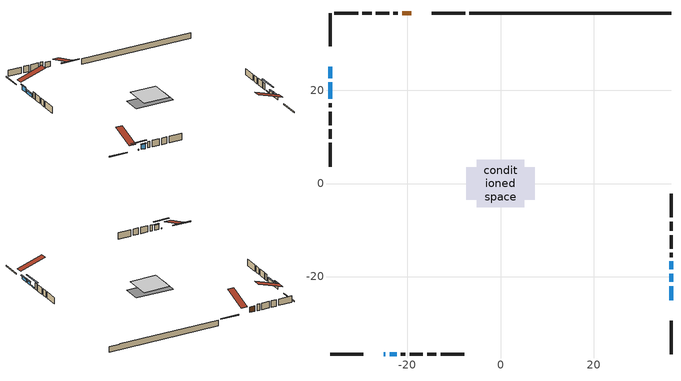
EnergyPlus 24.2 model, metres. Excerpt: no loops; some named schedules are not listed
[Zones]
conditioned space
 floor adiabatic (AdiabaticFloorConstruction): -5.07,-5.07 -5.07,5.07 5.07,5.07 5.07,-5.07 z0.76
 floor foundation (Slab1 construction): -7.33,-3.5 -7.33,3.5 7.33,3.5 7.33,-3.5 z-1.41
 wall outside (RimJoist1 construction): -7.61,36.66 -14.76,36.66 / -36.66,-36.66 -29.51,-36.66 / -36.66,36.66 -36.66,29.51 / 36.66,-36.66 36.66,-29.51 z0.76:1.06
 wall outside (AdiabaticWallConstruction 1): -19.16,36.66 -21.18,36.66 z0.76:2.79
 wall outside (AdiabaticWallConstruction): 36.66,-25.12 36.66,-22.07 / 36.66,-21.14 36.66,-19.37 z0.76:1.98; -25.12,-36.66 -24.77,-36.66 / 36.66,-18.44 36.66,-16.74 z0.76:1.06; -36.66,25.12 -36.66,22.68 / -23.85,-36.66 -22.32,-36.66 z0.76:2.64; -36.66,21.75 -36.66,18.19 z0.76:2
 wall outside (Wall1 construction): -22.11,36.66 -23.01,36.66 / -21.4,-36.66 -20.49,-36.66 / -36.66,17.27 -36.66,16.37 / 36.66,-15.81 36.66,-14.91 z0.76:3.2
 wall outside (Wall2 construction): -23.94,36.66 -26.8,36.66 / -19.57,-36.66 -16.7,-36.66 / -36.66,15.44 -36.66,12.57 / 36.66,-13.98 36.66,-11.12 z0.76:3.2
 wall outside (Wall3 construction): -27.73,36.66 -29.7,36.66 / -15.77,-36.66 -13.8,-36.66 / -36.66,11.64 -36.66,9.68 / 36.66,-10.19 36.66,-8.22 z0.76:3.2
 wall outside (Wall4 construction): -30.63,36.66 -35.73,36.66 / -12.88,-36.66 -7.77,-36.66 / -36.66,8.75 -36.66,3.64 / 36.66,-7.29 36.66,-2.19 z0.76:3.2
 wall foundation (FoundationWall1 construction): -6.68,36.66,-1.41 -6.68,36.66,0.76 32.33,36.66,0.76 32.33,36.66,0.62 36.66,36.66,0.62 36.66,36.66,-1.41
 window (WindowConstruction): 36.66,-25.12 36.66,-22.07 z0.76:1.98
 window (WindowConstruction 6): -25.12,-36.66 -24.78,-36.66 z0.76:1.06
 window (WindowConstruction 1): 36.66,-21.14 36.66,-19.37 z0.76:1.98
 window (WindowConstruction 2): -36.66,25.12 -36.66,22.68 z0.76:2.64
 window (WindowConstruction 3): -36.66,21.75 -36.66,18.2 z0.76:2
 window (WindowConstruction 4): -23.85,-36.66 -22.32,-36.66 z0.76:2.64
 window (WindowConstruction 5): 36.66,-18.44 36.66,-16.74 z0.76:1.06
 door (Door): -19.16,36.66 -21.18,36.66 z0.76:2.79
 ceiling adiabatic (AdiabaticFloorConstruction): 5.07,-5.07 5.07,5.07 -5.07,5.07 -5.07,-5.07 z0.76
 roof outside (Roof1 construction): -18.23,36.66,3.2 -18.23,27.04,6.4 -15.69,27.04,6.4 -15.69,36.66,3.2; -26.05,-36.66,3.2 -26.05,-27.04,6.4 -28.58,-27.04,6.4 -28.58,-36.66,3.2; -36.66,26.05,3.2 -27.04,26.05,6.4 -27.04,28.58,6.4 -36.66,28.58,3.2; 36.66,-26.05,3.2 27.04,-26.05,6.4 27.04,-28.58,6.4 36.66,-28.58,3.2
shading: 36.66,-21.87 36.66,-25.32 37.07,-25.32 37.07,-21.87 z2.18; -21.84,-36.66 -28.06,-36.66 -28.06,-37.07 -21.84,-37.07 z4; 36.66,-19.16 36.66,-21.34 37.07,-21.34 37.07,-19.16 z2.18; -36.66,22.48 -36.66,25.32 -37.07,25.32 -37.07,22.48 z2.84; -36.66,17.99 -36.66,21.95 -37.07,21.95 -37.07,17.99 z2.2; -22.12,-36.66 -24.05,-36.66 -24.05,-37.07 -22.12,-37.07 z2.84; 36.66,-13.8 36.66,-21.38 37.07,-21.38 37.07,-13.8 z4
[Building]
Building 1: Terrain=Suburbs
[Site:Location]
Quebec Intl AP_QC: Latitude {deg}=46.8; Longitude {deg}=-71.38; Time Zone {hr}=-5; Elevation {m}=74; Keep Site Location Information=Yes
[Site:GroundTemperature:Shallow]
0.0108218, -2.24938, -2.43038, -1.3578, 2.94801, 7.23376, 10.9493, 13.303, 13.5029, 11.5886, 7.96783, 3.81355
[Site:WaterMainsTemperature]
Calculation Method=Schedule; Temperature Schedule=mains temperature schedule
[Material] Roughness=Rough; Thermal Absorptance=0.9
Name | Thickness {m} | Conductivity {W/m-K} | Density {kg/m3} | Specific Heat {J/kg-K} | Solar Absorptance | Visible Absorptance
asphalt or fiberglass shingles | 0.00635 | 0.162714 | 1121.4 | 1465.45 | 0.4 | 0.4
concrete 4.0 in. | 0.1016 | 1.803125 | 2242.8 | 837.4 | 0.7 | 0.7
concrete 8.0 in. | 0.2032 | 1.803125 | 2242.8 | 837.4 | 0.7 | 0.7
door material | 0.04445 | 0.188738 | 512.64 | 1214.23 | 0.7 | 0.7
exterior vertical ins | 0.0277816 | 0.029427 | 32.04 | 1214.23 | 0.7 | 0.7
floor covering | 0.0127 | 0.0433444 | 54.468 | 1339.84 | 0.6 | 0.6
floor rigid ins; wall rigid ins | 0.512978 | 0.029427 | 32.04 | 1214.23 | 0.7 | 0.7
floor stud and cavity | 0.1397 | 1.75129 | 37.0049 | 1207.88 | 0.7 | 0.7
furniture material conditioned space 1 | 0.1524 | 0.115458 | 640.8 | 1214.23 | 0.6 | 0.6
gypsum board | 0.0127 | 0.160291 | 801 | 837.4 | 0.6 | 0.6
gypsum board 1 | 0.0127 | 0.160291 | 801 | 837.4 | 0.7 | 0.7
osb sheathing 0.5 in. | 0.0127 | 0.115458 | 512.64 | 1214.23 | 0.7 | 0.7
osb sheathing 0.75 in. | 0.01905 | 0.115458 | 512.64 | 1214.23 | 0.7 | 0.7
osb sheathing 2.0 in. | 0.0508 | 0.115458 | 512.64 | 1214.23 | 0.7 | 0.7
rim joist stud and cavity | 0.0508 | 0.028213 | 125.044 | 1163.47 | 0.6 | 0.6
roof rigid ins | 0.051816 | 0.029427 | 32.04 | 1214.23 | 0.7 | 0.7
roof stud and cavity | 0.2032 | 2.41506 | 78.34581 | 1123.46 | 0.7 | 0.7
wall stud and cavity | 0.1397 | 0.105224 | 139.0536 | 1170.24 | 0.7 | 0.7
wall stud and cavity 1 | 0.1397 | 0.0870893 | 139.0536 | 1170.24 | 0.7 | 0.7
wall stud and cavity 2 | 0.1397 | 0.0962846 | 139.0536 | 1170.24 | 0.7 | 0.7
wall stud and cavity 3 | 0.1397 | 0.0830768 | 139.0536 | 1170.24 | 0.7 | 0.7
wall stud and cavity 4 | 0.0889 | 0.380278 | 52.3479 | 1209.89 | 0.7 | 0.7
wall stud and cavity 5 | 0.0889 | 0.391764 | 83.0341 | 1211.67 | 0.7 | 0.7
wood siding | 0.0254 | 0.102417 | 544.68 | 1172.36 | 0.4 | 0.4
wood siding 1; wood siding 2; wood siding 3 | 0.0254 | 0.102417 | 544.68 | 1172.36 | 0.7 | 0.7
[WindowMaterial:SimpleGlazingSystem]
Name | U-Factor {W/m2-K} | Solar Heat Gain Coefficient
WindowMaterial | 3.30232 | 0.66
WindowMaterial 1 | 3.298918 | 0.68
WindowMaterial 2 | 3.29438 | 0.71
WindowMaterial 3 | 3.29721 | 0.69
WindowMaterial 4 | 3.26144 | 0.43
[Construction]
AdiabaticFloorConstruction: floor stud and cavity, floor rigid ins, osb sheathing 0.75 in., floor covering
AdiabaticWallConstruction: wood siding 2, wall rigid ins, wall stud and cavity 4, gypsum board
AdiabaticWallConstruction 1: wood siding 3, wall rigid ins, wall stud and cavity 4, gypsum board
Door: door material
FoundationWall1 construction: concrete 8.0 in., gypsum board 1
furniture construction conditioned space 1: furniture material conditioned space 1
PartitionWallConstruction: gypsum board, wall stud and cavity 5, gypsum board
RimJoist1 construction: wood siding 1, osb sheathing 2.0 in., rim joist stud and cavity
Roof1 construction: asphalt or fiberglass shingles, roof rigid ins, osb sheathing 0.75 in., roof stud and cavity, gypsum board
Slab1 construction: concrete 4.0 in.
Wall1 construction: wood siding, osb sheathing 0.5 in., wall stud and cavity, gypsum board
Wall2 construction: wood siding, osb sheathing 0.5 in., wall stud and cavity 1, gypsum board
Wall3 construction: wood siding, osb sheathing 0.5 in., wall stud and cavity 2, gypsum board
Wall4 construction: wood siding, osb sheathing 0.5 in., wall stud and cavity 3, gypsum board
WindowConstruction: WindowMaterial
WindowConstruction 1; WindowConstruction 3: WindowMaterial 1
WindowConstruction 2: WindowMaterial 2
WindowConstruction 4: WindowMaterial 3
WindowConstruction 5; WindowConstruction 6: WindowMaterial 4
[Zone]
conditioned space: Multiplier=1; Volume {m3}=645.8; Part of Total Floor Area=Yes
[Space]
conditioned space 1: Zone=conditioned space; Volume {m3}=645.8
[SurfaceProperty:ExposedFoundationPerimeter]
Slab1: Exposed Perimeter Calculation Method=TotalExposedPerimeter; Total Exposed Perimeter {m}=43.344
[InternalMass] Zone or ZoneList=conditioned space; Space or SpaceList=conditioned space 1
Name | Construction | Surface Area {m2}
furniture mass conditioned space 1 | furniture construction conditioned space 1 | 82.24
partition wall mass | PartitionWallConstruction | 205.6
[Lights]
interior lighting: Zone or ZoneList or Space or SpaceList=conditioned space 1; Schedule=interior lighting schedule; Design Level Calculation Method=LightingLevel; Lighting Level {W}=343.2; Return Air Fraction=0; Fraction Radiant=0.6; Fraction Visible=0.2; Fraction Replaceable=1
[People]
occupants: Zone or ZoneList or Space or SpaceList=conditioned space 1; Number of People Schedule=occupants schedule; Number of People Calculation Method=People; Number of People=3; Fraction Radiant=0.314171; Sensible Heat Fraction=0.56303; Activity Level Schedule=occupants activity schedule; Carbon Dioxide Generation Rate {m3/s-W}=0; Enable ASHRAE 55 Comfort Warnings=No; Mean Radiant Temperature Calculation Type=EnclosureAveraged
[ElectricEquipment] Zone or ZoneList or Space or SpaceList=conditioned space 1; Design Level Calculation Method=EquipmentLevel
Name | Schedule | Design Level {W} | Fraction Latent | Fraction Radiant | Fraction Lost
clothes dryer | clothes dryer schedule | 140.772 | 0.015 | 0.081 | 0.85
clothes washer | clothes washer schedule | 32.1985 | 0.03 | 0.162 | 0.7
cooking range | cooking range schedule | 215.147 | 0.08 | 0.432 | 0.2
dishwasher | dishwasher schedule | 66.8632 | 0.3 | 0.18 | 0.4
fridge | fridge schedule | 72.9452 | 0 | 0.6 | 0
mech vent bath fan 0 | mech vent bath fan 0 schedule | 50.2 | 0 | 0 | 1
mech vent house fan | mech vent house fan schedule | 0 | 0 | 0 | 1
mech vent house fan cfis | mech vent house fan cfis schedule | 0 | 0 | 0 | 0
mech vent range fan 0 | mech vent range fan 0 schedule | 57 | 0 | 0 | 1
misc plug loads | misc plug loads schedule | 494.7 | 0.045 | 0.513 | 0.1
whole house fan | Always On Discrete | 0 | 0 | 0 | 1
[OtherEquipment] Zone or ZoneList or Space or SpaceList=conditioned space 1; Design Level Calculation Method=EquipmentLevel
Name | Fuel Type | Schedule | Design Level {W} | Fraction Latent | Fraction Radiant | Fraction Lost
clothes dryer 1 | Electricity | clothes dryer schedule | 0 | 0.015 | 0.081 | 0.85
cooking range 1 | Electricity | cooking range schedule | 0 | 0.08 | 0.432 | 0.2
general water use latent | None | general water use schedule | 62.594 | 1 | 0 | 0
general water use sensible | None | general water use schedule | -61.6891 | 0 | 0.6 | 0
mech vent house fan latent load | None | Always On Discrete | 0 | 1 | 0 | 0
mech vent house fan sensible load | None | Always On Discrete | 0 | 0 | 0 | 0
water heater energy adjustment1 | Electricity | Always On Discrete | 0.01 | 0 | 0 | 1
[ZoneInfiltration:DesignFlowRate] Zone or ZoneList or Space or SpaceList=conditioned space 1; Schedule=Always On Discrete; Design Flow Rate Calculation Method=Flow/Zone; Design Flow Rate {m3/s}=0
infil flow; natural vent flow; whole house fan flow
[Foundation:Kiva]
Foundation Kiva 1: Initial Indoor Air Temperature {C}=18; Wall Height Above Grade {m}=0.759988; Wall Depth Below Slab {m}=0.2032; Custom Block Material Name 1=exterior vertical ins; Custom Block Depth 1 {m}=2.16999; Custom Block X Position 1 {m}=0.2159; Custom Block Z Position 1 {m}=0
[Foundation:Kiva:Settings]
Soil Conductivity {W/m-K}=0.849921; Soil Density {kg/m3}=1842.3; Soil Specific Heat {J/kg-K}=418.7; Ground Solar Absorptivity=0.9; Ground Thermal Absorptivity=0.9; Ground Surface Roughness {m}=0.03; Far-Field Width {m}=40; Deep-Ground Boundary Condition=ZeroFlux; Deep-Ground Depth {m}=40; Minimum Cell Dimension {m}=0.2; Maximum Cell Growth Coefficient=3; Simulation Timestep=Timestep
[Exterior:Lights]
exterior lighting: Schedule=exterior lighting schedule; Design Level {W}=75.6
[Schedule:Day:Interval]
interior lighting schedule day: No, 01:00, 0.108182, 04:00, 0.0901515, 05:00, 0.0991667, 06:00, 0.162273, 07:00, 0.270455, 08:00, 0.342576, 10:00, 0.369621, 11:00, 0.351591, 12:00, 0.333561, 13:00, 0.324545, 14:00, 0.31553, 15:00, 0.333561, 16:00, 0.369621, 17:00, 0.450758, 18:00, 0.585985, 19:00, 0.775303, 20:00, 0.955606, 21:00, 0.991667, 22:00, 0.712197, 23:00, 0.360606, 24:00, 0.162273
interior lighting schedule day 1: No, 01:00, 0.100909, 04:00, 0.0840909, 05:00, 0.0925, 06:00, 0.151364, 07:00, 0.252273, 08:00, 0.319545, 10:00, 0.344773, 11:00, 0.327955, 12:00, 0.311136, 13:00, 0.302727, 14:00, 0.294318, 15:00, 0.311136, 16:00, 0.344773, 17:00, 0.420455, 18:00, 0.546591, 19:00, 0.723182, 20:00, 0.891364, 21:00, 0.925, 22:00, 0.664318, 23:00, 0.336364, 24:00, 0.151364
interior lighting schedule default day: No, 24:00, 0
[Schedule:Week:Daily]
interior lighting schedule Week Rule - Jan1-Jan27: interior lighting schedule day, interior lighting schedule day, interior lighting schedule day, interior lighting schedule day, interior lighting schedule day, interior lighting schedule day, interior lighting schedule day, interior lighting schedule default day, interior lighting schedule default day, interior lighting schedule default day, interior lighting schedule default day, interior lighting schedule default day
interior lighting schedule Week Rule - Jan28-Feb3: interior lighting schedule day, interior lighting schedule day, interior lighting schedule day, interior lighting schedule day, interior lighting schedule day 1, interior lighting schedule day 1, interior lighting schedule day 1, interior lighting schedule default day, interior lighting schedule default day, interior lighting schedule default day, interior lighting schedule default day, interior lighting schedule default day
interior lighting schedule Week Rule - Feb4-Feb24: interior lighting schedule day 1, interior lighting schedule day 1, interior lighting schedule day 1, interior lighting schedule day 1, interior lighting schedule day 1, interior lighting schedule day 1, interior lighting schedule day 1, interior lighting schedule default day, interior lighting schedule default day, interior lighting schedule default day, interior lighting schedule default day, interior lighting schedule default day
interior lighting schedule Week Rule - Feb25-Mar3: interior lighting schedule day 1, interior lighting schedule day 1, interior lighting schedule day 1, interior lighting schedule day 1, interior lighting schedule day 2, interior lighting schedule day 2, interior lighting schedule day 2, interior lighting schedule default day, interior lighting schedule default day, interior lighting schedule default day, interior lighting schedule default day, interior lighting schedule default day
interior lighting schedule Week Rule - Mar4-Mar31: interior lighting schedule day 2, interior lighting schedule day 2, interior lighting schedule day 2, interior lighting schedule day 2, interior lighting schedule day 2, interior lighting schedule day 2, interior lighting schedule day 2, interior lighting schedule default day, interior lighting schedule default day, interior lighting schedule default day, interior lighting schedule default day, interior lighting schedule default day
interior lighting schedule Week Rule - Apr1-Apr28: interior lighting schedule day 3, interior lighting schedule day 3, interior lighting schedule day 3, interior lighting schedule day 3, interior lighting schedule day 3, interior lighting schedule day 3, interior lighting schedule day 3, interior lighting schedule default day, interior lighting schedule default day, interior lighting schedule default day, interior lighting schedule default day, interior lighting schedule default day
interior lighting schedule Week Rule - Apr29-May5: interior lighting schedule day 3, interior lighting schedule day 3, interior lighting schedule day 4, interior lighting schedule day 4, interior lighting schedule day 4, interior lighting schedule day 4, interior lighting schedule day 4, interior lighting schedule default day, interior lighting schedule default day, interior lighting schedule default day, interior lighting schedule default day, interior lighting schedule default day
interior lighting schedule Week Rule - May6-May26: interior lighting schedule day 4, interior lighting schedule day 4, interior lighting schedule day 4, interior lighting schedule day 4, interior lighting schedule day 4, interior lighting schedule day 4, interior lighting schedule day 4, interior lighting schedule default day, interior lighting schedule default day, interior lighting schedule default day, interior lighting schedule default day, interior lighting schedule default day
interior lighting schedule Week Rule - May27-Jun2: interior lighting schedule day 4, interior lighting schedule day 4, interior lighting schedule day 4, interior lighting schedule day 4, interior lighting schedule day 4, interior lighting schedule day 5, interior lighting schedule day 5, interior lighting schedule default day, interior lighting schedule default day, interior lighting schedule default day, interior lighting schedule default day, interior lighting schedule default day
interior lighting schedule Week Rule - Jun3-Jun30: interior lighting schedule day 5, interior lighting schedule day 5, interior lighting schedule day 5, interior lighting schedule day 5, interior lighting schedule day 5, interior lighting schedule day 5, interior lighting schedule day 5, interior lighting schedule default day, interior lighting schedule default day, interior lighting schedule default day, interior lighting schedule default day, interior lighting schedule default day
interior lighting schedule Week Rule - Jul1-Jul28: interior lighting schedule day 6, interior lighting schedule day 6, interior lighting schedule day 6, interior lighting schedule day 6, interior lighting schedule day 6, interior lighting schedule day 6, interior lighting schedule day 6, interior lighting schedule default day, interior lighting schedule default day, interior lighting schedule default day, interior lighting schedule default day, interior lighting schedule default day
interior lighting schedule Week Rule - Jul29-Aug4: interior lighting schedule day 6, interior lighting schedule day 6, interior lighting schedule day 6, interior lighting schedule day 7, interior lighting schedule day 7, interior lighting schedule day 7, interior lighting schedule day 7, interior lighting schedule default day, interior lighting schedule default day, interior lighting schedule default day, interior lighting schedule default day, interior lighting schedule default day
interior lighting schedule Week Rule - Aug5-Aug25: interior lighting schedule day 7, interior lighting schedule day 7, interior lighting schedule day 7, interior lighting schedule day 7, interior lighting schedule day 7, interior lighting schedule day 7, interior lighting schedule day 7, interior lighting schedule default day, interior lighting schedule default day, interior lighting schedule default day, interior lighting schedule default day, interior lighting schedule default day
interior lighting schedule Week Rule - Aug26-Sep1: interior lighting schedule day 7, interior lighting schedule day 7, interior lighting schedule day 7, interior lighting schedule day 7, interior lighting schedule day 7, interior lighting schedule day 7, interior lighting schedule day 8, interior lighting schedule default day, interior lighting schedule default day, interior lighting schedule default day, interior lighting schedule default day, interior lighting schedule default day
interior lighting schedule Week Rule - Sep2-Sep29: interior lighting schedule day 8, interior lighting schedule day 8, interior lighting schedule day 8, interior lighting schedule day 8, interior lighting schedule day 8, interior lighting schedule day 8, interior lighting schedule day 8, interior lighting schedule default day, interior lighting schedule default day, interior lighting schedule default day, interior lighting schedule default day, interior lighting schedule default day
interior lighting schedule Week Rule - Sep30-Oct6: interior lighting schedule day 8, interior lighting schedule day 9, interior lighting schedule day 9, interior lighting schedule day 9, interior lighting schedule day 9, interior lighting schedule day 9, interior lighting schedule day 9, interior lighting schedule default day, interior lighting schedule default day, interior lighting schedule default day, interior lighting schedule default day, interior lighting schedule default day
interior lighting schedule Week Rule - Oct7-Oct27: interior lighting schedule day 9, interior lighting schedule day 9, interior lighting schedule day 9, interior lighting schedule day 9, interior lighting schedule day 9, interior lighting schedule day 9, interior lighting schedule day 9, interior lighting schedule default day, interior lighting schedule default day, interior lighting schedule default day, interior lighting schedule default day, interior lighting schedule default day
interior lighting schedule Week Rule - Oct28-Nov3: interior lighting schedule day 9, interior lighting schedule day 9, interior lighting schedule day 9, interior lighting schedule day 9, interior lighting schedule day 10, interior lighting schedule day 10, interior lighting schedule day 10, interior lighting schedule default day, interior lighting schedule default day, interior lighting schedule default day, interior lighting schedule default day, interior lighting schedule default day
interior lighting schedule Week Rule - Nov4-Nov24: interior lighting schedule day 10, interior lighting schedule day 10, interior lighting schedule day 10, interior lighting schedule day 10, interior lighting schedule day 10, interior lighting schedule day 10, interior lighting schedule day 10, interior lighting schedule default day, interior lighting schedule default day, interior lighting schedule default day, interior lighting schedule default day, interior lighting schedule default day
interior lighting schedule Week Rule - Nov25-Dec1: interior lighting schedule day 10, interior lighting schedule day 10, interior lighting schedule day 10, interior lighting schedule day 10, interior lighting schedule day 10, interior lighting schedule day 10, interior lighting schedule day 11, interior lighting schedule default day, interior lighting schedule default day, interior lighting schedule default day, interior lighting schedule default day, interior lighting schedule default day
interior lighting schedule Week Rule - Dec2-Dec31: interior lighting schedule day 11, interior lighting schedule day 11, interior lighting schedule day 11, interior lighting schedule day 11, interior lighting schedule day 11, interior lighting schedule day 11, interior lighting schedule day 11, interior lighting schedule default day, interior lighting schedule default day, interior lighting schedule default day, interior lighting schedule default day, interior lighting schedule default day
occupants schedule Week Rule - Jan1-Dec31: occupants schedule day, occupants schedule day, occupants schedule day, occupants schedule day, occupants schedule day, occupants schedule day, occupants schedule day, occupants schedule default day, occupants schedule default day, occupants schedule default day, occupants schedule default day, occupants schedule default day
clothes dryer schedule Week Rule - Jan1-Dec31: clothes dryer schedule day, clothes dryer schedule day, clothes dryer schedule day, clothes dryer schedule day, clothes dryer schedule day, clothes dryer schedule day, clothes dryer schedule day, clothes dryer schedule default day, clothes dryer schedule default day, clothes dryer schedule default day, clothes dryer schedule default day, clothes dryer schedule default day
clothes washer schedule Week Rule - Jan1-Dec31: clothes washer schedule day, clothes washer schedule day, clothes washer schedule day, clothes washer schedule day, clothes washer schedule day, clothes washer schedule day, clothes washer schedule day, clothes washer schedule default day, clothes washer schedule default day, clothes washer schedule default day, clothes washer schedule default day, clothes washer schedule default day
cooking range schedule Week Rule - Jan1-Dec31: cooking range schedule day, cooking range schedule day, cooking range schedule day, cooking range schedule day, cooking range schedule day, cooking range schedule day, cooking range schedule day, cooking range schedule default day, cooking range schedule default day, cooking range schedule default day, cooking range schedule default day, cooking range schedule default day
dishwasher schedule Week Rule - Jan1-Dec31: dishwasher schedule day, dishwasher schedule day, dishwasher schedule day, dishwasher schedule day, dishwasher schedule day, dishwasher schedule day, dishwasher schedule day, dishwasher schedule default day, dishwasher schedule default day, dishwasher schedule default day, dishwasher schedule default day, dishwasher schedule default day
mech vent bath fan 0 schedule Week Rule - Jan1-Dec31: mech vent bath fan 0 schedule day, mech vent bath fan 0 schedule day, mech vent bath fan 0 schedule day, mech vent bath fan 0 schedule day, mech vent bath fan 0 schedule day, mech vent bath fan 0 schedule day, mech vent bath fan 0 schedule day, mech vent bath fan 0 schedule default day, mech vent bath fan 0 schedule default day, mech vent bath fan 0 schedule default day, mech vent bath fan 0 schedule default day, mech vent bath fan 0 schedule default day
mech vent range fan 0 schedule Week Rule - Jan1-Dec31: mech vent range fan 0 schedule day, mech vent range fan 0 schedule day, mech vent range fan 0 schedule day, mech vent range fan 0 schedule day, mech vent range fan 0 schedule day, mech vent range fan 0 schedule day, mech vent range fan 0 schedule day, mech vent range fan 0 schedule default day, mech vent range fan 0 schedule default day, mech vent range fan 0 schedule default day, mech vent range fan 0 schedule default day, mech vent range fan 0 schedule default day
misc plug loads schedule Week Rule - Jan1-Dec31: misc plug loads schedule day, misc plug loads schedule day, misc plug loads schedule day, misc plug loads schedule day, misc plug loads schedule day, misc plug loads schedule day, misc plug loads schedule day, misc plug loads schedule default day, misc plug loads schedule default day, misc plug loads schedule default day, misc plug loads schedule default day, misc plug loads schedule default day
general water use schedule Week Rule - Jan1-Dec31: general water use schedule day, general water use schedule day, general water use schedule day, general water use schedule day, general water use schedule day, general water use schedule day, general water use schedule day, general water use schedule default day, general water use schedule default day, general water use schedule default day, general water use schedule default day, general water use schedule default day
exterior lighting schedule Week Rule - Jan1-Jan27: exterior lighting schedule day, exterior lighting schedule day, exterior lighting schedule day, exterior lighting schedule day, exterior lighting schedule day, exterior lighting schedule day, exterior lighting schedule day, exterior lighting schedule default day, exterior lighting schedule default day, exterior lighting schedule default day, exterior lighting schedule default day, exterior lighting schedule default day
exterior lighting schedule Week Rule - Jan28-Feb3: exterior lighting schedule day, exterior lighting schedule day, exterior lighting schedule day, exterior lighting schedule day, exterior lighting schedule day 1, exterior lighting schedule day 1, exterior lighting schedule day 1, exterior lighting schedule default day, exterior lighting schedule default day, exterior lighting schedule default day, exterior lighting schedule default day, exterior lighting schedule default day
exterior lighting schedule Week Rule - Feb4-Feb24: exterior lighting schedule day 1, exterior lighting schedule day 1, exterior lighting schedule day 1, exterior lighting schedule day 1, exterior lighting schedule day 1, exterior lighting schedule day 1, exterior lighting schedule day 1, exterior lighting schedule default day, exterior lighting schedule default day, exterior lighting schedule default day, exterior lighting schedule default day, exterior lighting schedule default day
exterior lighting schedule Week Rule - Feb25-Mar3: exterior lighting schedule day 1, exterior lighting schedule day 1, exterior lighting schedule day 1, exterior lighting schedule day 1, exterior lighting schedule day 2, exterior lighting schedule day 2, exterior lighting schedule day 2, exterior lighting schedule default day, exterior lighting schedule default day, exterior lighting schedule default day, exterior lighting schedule default day, exterior lighting schedule default day
exterior lighting schedule Week Rule - Mar4-Mar31: exterior lighting schedule day 2, exterior lighting schedule day 2, exterior lighting schedule day 2, exterior lighting schedule day 2, exterior lighting schedule day 2, exterior lighting schedule day 2, exterior lighting schedule day 2, exterior lighting schedule default day, exterior lighting schedule default day, exterior lighting schedule default day, exterior lighting schedule default day, exterior lighting schedule default day
exterior lighting schedule Week Rule - Apr1-Apr28: exterior lighting schedule day 3, exterior lighting schedule day 3, exterior lighting schedule day 3, exterior lighting schedule day 3, exterior lighting schedule day 3, exterior lighting schedule day 3, exterior lighting schedule day 3, exterior lighting schedule default day, exterior lighting schedule default day, exterior lighting schedule default day, exterior lighting schedule default day, exterior lighting schedule default day
exterior lighting schedule Week Rule - Apr29-May5: exterior lighting schedule day 3, exterior lighting schedule day 3, exterior lighting schedule day 4, exterior lighting schedule day 4, exterior lighting schedule day 4, exterior lighting schedule day 4, exterior lighting schedule day 4, exterior lighting schedule default day, exterior lighting schedule default day, exterior lighting schedule default day, exterior lighting schedule default day, exterior lighting schedule default day
exterior lighting schedule Week Rule - May6-May26: exterior lighting schedule day 4, exterior lighting schedule day 4, exterior lighting schedule day 4, exterior lighting schedule day 4, exterior lighting schedule day 4, exterior lighting schedule day 4, exterior lighting schedule day 4, exterior lighting schedule default day, exterior lighting schedule default day, exterior lighting schedule default day, exterior lighting schedule default day, exterior lighting schedule default day
exterior lighting schedule Week Rule - May27-Jun2: exterior lighting schedule day 4, exterior lighting schedule day 4, exterior lighting schedule day 4, exterior lighting schedule day 4, exterior lighting schedule day 4, exterior lighting schedule day 5, exterior lighting schedule day 5, exterior lighting schedule default day, exterior lighting schedule default day, exterior lighting schedule default day, exterior lighting schedule default day, exterior lighting schedule default day
exterior lighting schedule Week Rule - Jun3-Jun30: exterior lighting schedule day 5, exterior lighting schedule day 5, exterior lighting schedule day 5, exterior lighting schedule day 5, exterior lighting schedule day 5, exterior lighting schedule day 5, exterior lighting schedule day 5, exterior lighting schedule default day, exterior lighting schedule default day, exterior lighting schedule default day, exterior lighting schedule default day, exterior lighting schedule default day
exterior lighting schedule Week Rule - Jul1-Jul28: exterior lighting schedule day 6, exterior lighting schedule day 6, exterior lighting schedule day 6, exterior lighting schedule day 6, exterior lighting schedule day 6, exterior lighting schedule day 6, exterior lighting schedule day 6, exterior lighting schedule default day, exterior lighting schedule default day, exterior lighting schedule default day, exterior lighting schedule default day, exterior lighting schedule default day
exterior lighting schedule Week Rule - Jul29-Aug4: exterior lighting schedule day 6, exterior lighting schedule day 6, exterior lighting schedule day 6, exterior lighting schedule day 7, exterior lighting schedule day 7, exterior lighting schedule day 7, exterior lighting schedule day 7, exterior lighting schedule default day, exterior lighting schedule default day, exterior lighting schedule default day, exterior lighting schedule default day, exterior lighting schedule default day
exterior lighting schedule Week Rule - Aug5-Aug25: exterior lighting schedule day 7, exterior lighting schedule day 7, exterior lighting schedule day 7, exterior lighting schedule day 7, exterior lighting schedule day 7, exterior lighting schedule day 7, exterior lighting schedule day 7, exterior lighting schedule default day, exterior lighting schedule default day, exterior lighting schedule default day, exterior lighting schedule default day, exterior lighting schedule default day
exterior lighting schedule Week Rule - Aug26-Sep1: exterior lighting schedule day 7, exterior lighting schedule day 7, exterior lighting schedule day 7, exterior lighting schedule day 7, exterior lighting schedule day 7, exterior lighting schedule day 7, exterior lighting schedule day 8, exterior lighting schedule default day, exterior lighting schedule default day, exterior lighting schedule default day, exterior lighting schedule default day, exterior lighting schedule default day
exterior lighting schedule Week Rule - Sep2-Sep29: exterior lighting schedule day 8, exterior lighting schedule day 8, exterior lighting schedule day 8, exterior lighting schedule day 8, exterior lighting schedule day 8, exterior lighting schedule day 8, exterior lighting schedule day 8, exterior lighting schedule default day, exterior lighting schedule default day, exterior lighting schedule default day, exterior lighting schedule default day, exterior lighting schedule default day
exterior lighting schedule Week Rule - Sep30-Oct6: exterior lighting schedule day 8, exterior lighting schedule day 9, exterior lighting schedule day 9, exterior lighting schedule day 9, exterior lighting schedule day 9, exterior lighting schedule day 9, exterior lighting schedule day 9, exterior lighting schedule default day, exterior lighting schedule default day, exterior lighting schedule default day, exterior lighting schedule default day, exterior lighting schedule default day
exterior lighting schedule Week Rule - Oct7-Oct27: exterior lighting schedule day 9, exterior lighting schedule day 9, exterior lighting schedule day 9, exterior lighting schedule day 9, exterior lighting schedule day 9, exterior lighting schedule day 9, exterior lighting schedule day 9, exterior lighting schedule default day, exterior lighting schedule default day, exterior lighting schedule default day, exterior lighting schedule default day, exterior lighting schedule default day
exterior lighting schedule Week Rule - Oct28-Nov3: exterior lighting schedule day 9, exterior lighting schedule day 9, exterior lighting schedule day 9, exterior lighting schedule day 9, exterior lighting schedule day 10, exterior lighting schedule day 10, exterior lighting schedule day 10, exterior lighting schedule default day, exterior lighting schedule default day, exterior lighting schedule default day, exterior lighting schedule default day, exterior lighting schedule default day
exterior lighting schedule Week Rule - Nov4-Nov24: exterior lighting schedule day 10, exterior lighting schedule day 10, exterior lighting schedule day 10, exterior lighting schedule day 10, exterior lighting schedule day 10, exterior lighting schedule day 10, exterior lighting schedule day 10, exterior lighting schedule default day, exterior lighting schedule default day, exterior lighting schedule default day, exterior lighting schedule default day, exterior lighting schedule default day
exterior lighting schedule Week Rule - Nov25-Dec1: exterior lighting schedule day 10, exterior lighting schedule day 10, exterior lighting schedule day 10, exterior lighting schedule day 10, exterior lighting schedule day 10, exterior lighting schedule day 10, exterior lighting schedule day 11, exterior lighting schedule default day, exterior lighting schedule default day, exterior lighting schedule default day, exterior lighting schedule default day, exterior lighting schedule default day
exterior lighting schedule Week Rule - Dec2-Dec31: exterior lighting schedule day 11, exterior lighting schedule day 11, exterior lighting schedule day 11, exterior lighting schedule day 11, exterior lighting schedule day 11, exterior lighting schedule day 11, exterior lighting schedule day 11, exterior lighting schedule default day, exterior lighting schedule default day, exterior lighting schedule default day, exterior lighting schedule default day, exterior lighting schedule default day
[Schedule:Year]
interior lighting schedule: interior lighting schedule Week Rule - Jan1-Jan27, 1, 1, 1, 27, interior lighting schedule Week Rule - Jan28-Feb3, 1, 28, 2, 3, interior lighting schedule Week Rule - Feb4-Feb24, 2, 4, 2, 24, interior lighting schedule Week Rule - Feb25-Mar3, 2, 25, 3, 3, interior lighting schedule Week Rule - Mar4-Mar31, 3, 4, 3, 31, interior lighting schedule Week Rule - Apr1-Apr28, 4, 1, 4, 28, interior lighting schedule Week Rule - Apr29-May5, 4, 29, 5, 5, interior lighting schedule Week Rule - May6-May26, 5, 6, 5, 26, interior lighting schedule Week Rule - May27-Jun2, 5, 27, 6, 2, interior lighting schedule Week Rule - Jun3-Jun30, 6, 3, 6, 30, interior lighting schedule Week Rule - Jul1-Jul28, 7, 1, 7, 28, interior lighting schedule Week Rule - Jul29-Aug4, 7, 29, 8, 4, interior lighting schedule Week Rule - Aug5-Aug25, 8, 5, 8, 25, interior lighting schedule Week Rule - Aug26-Sep1, 8, 26, 9, 1, interior lighting schedule Week Rule - Sep2-Sep29, 9, 2, 9, 29, interior lighting schedule Week Rule - Sep30-Oct6, 9, 30, 10, 6, interior lighting schedule Week Rule - Oct7-Oct27, 10, 7, 10, 27, interior lighting schedule Week Rule - Oct28-Nov3, 10, 28, 11, 3, interior lighting schedule Week Rule - Nov4-Nov24, 11, 4, 11, 24, interior lighting schedule Week Rule - Nov25-Dec1, 11, 25, 12, 1, interior lighting schedule Week Rule - Dec2-Dec31, 12, 2, 12, 31
occupants schedule: occupants schedule Week Rule - Jan1-Dec31, 1, 1, 12, 31
clothes dryer schedule: clothes dryer schedule Week Rule - Jan1-Dec31, 1, 1, 12, 31
clothes washer schedule: clothes washer schedule Week Rule - Jan1-Dec31, 1, 1, 12, 31
cooking range schedule: cooking range schedule Week Rule - Jan1-Dec31, 1, 1, 12, 31
dishwasher schedule: dishwasher schedule Week Rule - Jan1-Dec31, 1, 1, 12, 31
mech vent bath fan 0 schedule: mech vent bath fan 0 schedule Week Rule - Jan1-Dec31, 1, 1, 12, 31
mech vent range fan 0 schedule: mech vent range fan 0 schedule Week Rule - Jan1-Dec31, 1, 1, 12, 31
misc plug loads schedule: misc plug loads schedule Week Rule - Jan1-Dec31, 1, 1, 12, 31
general water use schedule: general water use schedule Week Rule - Jan1-Dec31, 1, 1, 12, 31
exterior lighting schedule: exterior lighting schedule Week Rule - Jan1-Jan27, 1, 1, 1, 27, exterior lighting schedule Week Rule - Jan28-Feb3, 1, 28, 2, 3, exterior lighting schedule Week Rule - Feb4-Feb24, 2, 4, 2, 24, exterior lighting schedule Week Rule - Feb25-Mar3, 2, 25, 3, 3, exterior lighting schedule Week Rule - Mar4-Mar31, 3, 4, 3, 31, exterior lighting schedule Week Rule - Apr1-Apr28, 4, 1, 4, 28, exterior lighting schedule Week Rule - Apr29-May5, 4, 29, 5, 5, exterior lighting schedule Week Rule - May6-May26, 5, 6, 5, 26, exterior lighting schedule Week Rule - May27-Jun2, 5, 27, 6, 2, exterior lighting schedule Week Rule - Jun3-Jun30, 6, 3, 6, 30, exterior lighting schedule Week Rule - Jul1-Jul28, 7, 1, 7, 28, exterior lighting schedule Week Rule - Jul29-Aug4, 7, 29, 8, 4, exterior lighting schedule Week Rule - Aug5-Aug25, 8, 5, 8, 25, exterior lighting schedule Week Rule - Aug26-Sep1, 8, 26, 9, 1, exterior lighting schedule Week Rule - Sep2-Sep29, 9, 2, 9, 29, exterior lighting schedule Week Rule - Sep30-Oct6, 9, 30, 10, 6, exterior lighting schedule Week Rule - Oct7-Oct27, 10, 7, 10, 27, exterior lighting schedule Week Rule - Oct28-Nov3, 10, 28, 11, 3, exterior lighting schedule Week Rule - Nov4-Nov24, 11, 4, 11, 24, exterior lighting schedule Week Rule - Nov25-Dec1, 11, 25, 12, 1, exterior lighting schedule Week Rule - Dec2-Dec31, 12, 2, 12, 31
[Schedule:Constant]
Name | Hourly Value
occupants activity schedule | 117.228
fridge schedule | 0
mech vent house fan schedule; mech vent house fan cfis schedule; Always On Discrete | 1
[Schedule:Compact]
mains temperature schedule: Through: 01/01, For: AllDays, Until: 24:00, 5.175, Through: 01/02, For: AllDays, Until: 24:00, 5.10167, Through: 01/03, For: AllDays, Until: 24:00, 5.02889, Through: 01/04, For: AllDays, Until: 24:00, 4.95778, Through: 01/05, For: AllDays, Until: 24:00, 4.88778, Through: 01/06, For: AllDays, Until: 24:00, 4.81833, Through: 01/07, For: AllDays, Until: 24:00, 4.75056, Through: 01/08, For: AllDays, Until: 24:00, 4.68389, Through: 01/09, For: AllDays, Until: 24:00, 4.61833, Through: 01/10, For: AllDays, Until: 24:00, 4.55389, Through: 01/11, For: AllDays, Until: 24:00, 4.49056, Through: 01/12, For: AllDays, Until: 24:00, 4.42889, Through: 01/13, For: AllDays, Until: 24:00, 4.36778, Through: 01/14, For: AllDays, Until: 24:00, 4.30889, Through: 01/15, For: AllDays, Until: 24:00, 4.25056, Through: 01/16, For: AllDays, Until: 24:00, 4.19389, Through: 01/17, For: AllDays, Until: 24:00, 4.13833, Through: 01/18, For: AllDays, Until: 24:00, 4.08444, Through: 01/19, For: AllDays, Until: 24:00, 4.03167, Through: 01/20, For: AllDays, Until: 24:00, 3.98056, Through: 01/21, For: AllDays, Until: 24:00, 3.93056, Through: 01/22, For: AllDays, Until: 24:00, 3.88222, Through: 01/23, For: AllDays, Until: 24:00, 3.835, Through: 01/24, For: AllDays, Until: 24:00, 3.78944, Through: 01/25, For: AllDays, Until: 24:00, 3.74556, Through: 01/26, For: AllDays, Until: 24:00, 3.70278, Through: 01/27, For: AllDays, Until: 24:00, 3.66167, Through: 01/28, For: AllDays, Until: 24:00, 3.62167, Through: 01/29, For: AllDays, Until: 24:00, 3.58389, Through: 01/30, For: AllDays, Until: 24:00, 3.54722, Through: 01/31, For: AllDays, Until: 24:00, 3.51167, Through: 02/01, For: AllDays, Until: 24:00, 3.47833, Through: 02/02, For: AllDays, Until: 24:00, 3.44611, Through: 02/03, For: AllDays, Until: 24:00, 3.41556, Through: 02/04, For: AllDays, Until: 24:00, 3.38667, Through: 02/05, For: AllDays, Until: 24:00, 3.35944, Through: 02/06, For: AllDays, Until: 24:00, 3.33389, Through: 02/07, For: AllDays, Until: 24:00, 3.30944, Through: 02/08, For: AllDays, Until: 24:00, 3.28667, Through: 02/09, For: AllDays, Until: 24:00, 3.26611, Through: 02/10, For: AllDays, Until: 24:00, 3.24667, Through: 02/11, For: AllDays, Until: 24:00, 3.22889, Through: 02/12, For: AllDays, Until: 24:00, 3.21278, Through: 02/13, For: AllDays, Until: 24:00, 3.19833, Through: 02/14, For: AllDays, Until: 24:00, 3.18556, Through: 02/15, For: AllDays, Until: 24:00, 3.17389, Through: 02/16, For: AllDays, Until: 24:00, 3.16444, Through: 02/17, For: AllDays, Until: 24:00, 3.15667, Through: 02/18, For: AllDays, Until: 24:00, 3.15056, Through: 02/19, For: AllDays, Until: 24:00, 3.14556, Through: 02/20, For: AllDays, Until: 24:00, 3.14278, Through: 02/21, For: AllDays, Until: 24:00, 3.14111, Through: 02/22, For: AllDays, Until: 24:00, 3.14167, Through: 02/23, For: AllDays, Until: 24:00, 3.14333, Through: 02/24, For: AllDays, Until: 24:00, 3.14722, Through: 02/25, For: AllDays, Until: 24:00, 3.15222, Through: 02/26, For: AllDays, Until: 24:00, 3.15944, Through: 02/27, For: AllDays, Until: 24:00, 3.16778, Through: 02/28, For: AllDays, Until: 24:00, 3.17778, Through: 03/01, For: AllDays, Until: 24:00, 3.18944, Through: 03/02, For: AllDays, Until: 24:00, 3.20333, Through: 03/03, For: AllDays, Until: 24:00, 3.21833, Through: 03/04, For: AllDays, Until: 24:00, 3.235, Through: 03/05, For: AllDays, Until: 24:00, 3.25333, Through: 03/06, For: AllDays, Until: 24:00, 3.27333, Through: 03/07, For: AllDays, Until: 24:00, 3.29444, Through: 03/08, For: AllDays, Until: 24:00, 3.31778, Through: 03/09, For: AllDays, Until: 24:00, 3.34222, Through: 03/10, For: AllDays, Until: 24:00, 3.36889, Through: 03/11, For: AllDays, Until: 24:00, 3.39667, Through: 03/12, For: AllDays, Until: 24:00, 3.42611, Through: 03/13, For: AllDays, Until: 24:00, 3.45722, Through: 03/14, For: AllDays, Until: 24:00, 3.49, Through: 03/15, For: AllDays, Until: 24:00, 3.52389, Through: 03/16, For: AllDays, Until: 24:00, 3.55944, Through: 03/17, For: AllDays, Until: 24:00, 3.59667, Through: 03/18, For: AllDays, Until: 24:00, 3.63556, Through: 03/19, For: AllDays, Until: 24:00, 3.67556, Through: 03/20, For: AllDays, Until: 24:00, 3.71722, Through: 03/21, For: AllDays, Until: 24:00, 3.76056, Through: 03/22, For: AllDays, Until: 24:00, 3.80556, Through: 03/23, For: AllDays, Until: 24:00, 3.85111, Through: 03/24, For: AllDays, Until: 24:00, 3.89889, Through: 03/25, For: AllDays, Until: 24:00, 3.94778, Through: 03/26, For: AllDays, Until: 24:00, 3.99833, Through: 03/27, For: AllDays, Until: 24:00, 4.05, Through: 03/28, For: AllDays, Until: 24:00, 4.10333, Through: 03/29, For: AllDays, Until: 24:00, 4.15778, Through: 03/30, For: AllDays, Until: 24:00, 4.21333, Through: 03/31, For: AllDays, Until: 24:00, 4.27056, Through: 04/01, For: AllDays, Until: 24:00, 4.32944, Through: 04/02, For: AllDays, Until: 24:00, 4.38889, Through: 04/03, For: AllDays, Until: 24:00, 4.45, Through: 04/04, For: AllDays, Until: 24:00, 4.51222, Through: 04/05, For: AllDays, Until: 24:00, 4.57611, Through: 04/06, For: AllDays, Until: 24:00, 4.64056, Through: 04/07, For: AllDays, Until: 24:00, 4.70667, Through: 04/08, For: AllDays, Until: 24:00, 4.77389, Through: 04/09, For: AllDays, Until: 24:00, 4.84222, Through: 04/10, For: AllDays, Until: 24:00, 4.91167, Through: 04/11, For: AllDays, Until: 24:00, 4.98278, Through: 04/12, For: AllDays, Until: 24:00, 5.05444, Through: 04/13, For: AllDays, Until: 24:00, 5.12722, Through: 04/14, For: AllDays, Until: 24:00, 5.20111, Through: 04/15, For: AllDays, Until: 24:00, 5.27611, Through: 04/16, For: AllDays, Until: 24:00, 5.35167, Through: 04/17, For: AllDays, Until: 24:00, 5.42889, Through: 04/18, For: AllDays, Until: 24:00, 5.50667, Through: 04/19, For: AllDays, Until: 24:00, 5.58556, Through: 04/20, For: AllDays, Until: 24:00, 5.665, Through: 04/21, For: AllDays, Until: 24:00, 5.74611, Through: 04/22, For: AllDays, Until: 24:00, 5.82722, Through: 04/23, For: AllDays, Until: 24:00, 5.91, Through: 04/24, For: AllDays, Until: 24:00, 5.99278, Through: 04/25, For: AllDays, Until: 24:00, 6.07722, Through: 04/26, For: AllDays, Until: 24:00, 6.16167, Through: 04/27, For: AllDays, Until: 24:00, 6.24722, Through: 04/28, For: AllDays, Until: 24:00, 6.33389, Through: 04/29, For: AllDays, Until: 24:00, 6.42056, Through: 04/30, For: AllDays, Until: 24:00, 6.50833, Through: 05/01, For: AllDays, Until: 24:00, 6.59667, Through: 05/02, For: AllDays, Until: 24:00, 6.68556, Through: 05/03, For: AllDays, Until: 24:00, 6.775, Through: 05/04, For: AllDays, Until: 24:00, 6.86556, Through: 05/05, For: AllDays, Until: 24:00, 6.95611, Through: 05/06, For: AllDays, Until: 24:00, 7.04722, Through: 05/07, For: AllDays, Until: 24:00, 7.13889, Through: 05/08, For: AllDays, Until: 24:00, 7.23111, Through: 05/09, For: AllDays, Until: 24:00, 7.32333, Through: 05/10, For: AllDays, Until: 24:00, 7.41667, Through: 05/11, For: AllDays, Until: 24:00, 7.51, Through: 05/12, For: AllDays, Until: 24:00, 7.60389, Through: 05/13, For: AllDays, Until: 24:00, 7.69778, Through: 05/14, For: AllDays, Until: 24:00, 7.79222, Through: 05/15, For: AllDays, Until: 24:00, 7.88667, Through: 05/16, For: AllDays, Until: 24:00, 7.98167, Through: 05/17, For: AllDays, Until: 24:00, 8.07667, Through: 05/18, For: AllDays, Until: 24:00, 8.17167, Through: 05/19, For: AllDays, Until: 24:00, 8.26722, Through: 05/20, For: AllDays, Until: 24:00, 8.36278, Through: 05/21, For: AllDays, Until: 24:00, 8.45833, Through: 05/22, For: AllDays, Until: 24:00, 8.55444, Through: 05/23, For: AllDays, Until: 24:00, 8.65, Through: 05/24, For: AllDays, Until: 24:00, 8.74611, Through: 05/25, For: AllDays, Until: 24:00, 8.84167, Through: 05/26, For: AllDays, Until: 24:00, 8.93722, Through: 05/27, For: AllDays, Until: 24:00, 9.03333, Through: 05/28, For: AllDays, Until: 24:00, 9.12889, Through: 05/29, For: AllDays, Until: 24:00, 9.22389, Through: 05/30, For: AllDays, Until: 24:00, 9.31944, Through: 05/31, For: AllDays, Until: 24:00, 9.41444, Through: 06/01, For: AllDays, Until: 24:00, 9.50944, Through: 06/02, For: AllDays, Until: 24:00, 9.60389, Through: 06/03, For: AllDays, Until: 24:00, 9.69833, Through: 06/04, For: AllDays, Until: 24:00, 9.79278, Through: 06/05, For: AllDays, Until: 24:00, 9.88667, Through: 06/06, For: AllDays, Until: 24:00, 9.98, Through: 06/07, For: AllDays, Until: 24:00, 10.0728, Through: 06/08, For: AllDays, Until: 24:00, 10.1656, Through: 06/09, For: AllDays, Until: 24:00, 10.2578, Through: 06/10, For: AllDays, Until: 24:00, 10.3494, Through: 06/11, For: AllDays, Until: 24:00, 10.4411, Through: 06/12, For: AllDays, Until: 24:00, 10.5317, Through: 06/13, For: AllDays, Until: 24:00, 10.6222, Through: 06/14, For: AllDays, Until: 24:00, 10.7117, Through: 06/15, For: AllDays, Until: 24:00, 10.8006, Through: 06/16, For: AllDays, Until: 24:00, 10.8889, Through: 06/17, For: AllDays, Until: 24:00, 10.9772, Through: 06/18, For: AllDays, Until: 24:00, 11.0639, Through: 06/19, For: AllDays, Until: 24:00, 11.1506, Through: 06/20, For: AllDays, Until: 24:00, 11.2361, Through: 06/21, For: AllDays, Until: 24:00, 11.3211, Through: 06/22, For: AllDays, Until: 24:00, 11.4056, Through: 06/23, For: AllDays, Until: 24:00, 11.4889, Through: 06/24, For: AllDays, Until: 24:00, 11.5711, Through: 06/25, For: AllDays, Until: 24:00, 11.6533, Through: 06/26, For: AllDays, Until: 24:00, 11.7339, Through: 06/27, For: AllDays, Until: 24:00, 11.8139, Through: 06/28, For: AllDays, Until: 24:00, 11.8928, Through: 06/29, For: AllDays, Until: 24:00, 11.9711, Through: 06/30, For: AllDays, Until: 24:00, 12.0483, Through: 07/01, For: AllDays, Until: 24:00, 12.1244, Through: 07/02, For: AllDays, Until: 24:00, 12.1994, Through: 07/03, For: AllDays, Until: 24:00, 12.2733, Through: 07/04, For: AllDays, Until: 24:00, 12.3467, Through: 07/05, For: AllDays, Until: 24:00, 12.4183, Through: 07/06, For: AllDays, Until: 24:00, 12.4894, Through: 07/07, For: AllDays, Until: 24:00, 12.5589, Through: 07/08, For: AllDays, Until: 24:00, 12.6278, Through: 07/09, For: AllDays, Until: 24:00, 12.695, Through: 07/10, For: AllDays, Until: 24:00, 12.7617, Through: 07/11, For: AllDays, Until: 24:00, 12.8267, Through: 07/12, For: AllDays, Until: 24:00, 12.8906, Through: 07/13, For: AllDays, Until: 24:00, 12.9528, Through: 07/14, For: AllDays, Until: 24:00, 13.0144, Through: 07/15, For: AllDays, Until: 24:00, 13.0744, Through: 07/16, For: AllDays, Until: 24:00, 13.1333, Through: 07/17, For: AllDays, Until: 24:00, 13.1906, Through: 07/18, For: AllDays, Until: 24:00, 13.2467, Through: 07/19, For: AllDays, Until: 24:00, 13.3017, Through: 07/20, For: AllDays, Until: 24:00, 13.355, Through: 07/21, For: AllDays, Until: 24:00, 13.4072, Through: 07/22, For: AllDays, Until: 24:00, 13.4578, Through: 07/23, For: AllDays, Until: 24:00, 13.5067, Through: 07/24, For: AllDays, Until: 24:00, 13.5544, Through: 07/25, For: AllDays, Until: 24:00, 13.6011, Through: 07/26, For: AllDays, Until: 24:00, 13.6461, Through: 07/27, For: AllDays, Until: 24:00, 13.6894, Through: 07/28, For: AllDays, Until: 24:00, 13.7317, Through: 07/29, For: AllDays, Until: 24:00, 13.7722, Through: 07/30, For: AllDays, Until: 24:00, 13.8111, Through: 07/31, For: AllDays, Until: 24:00, 13.8489, Through: 08/01, For: AllDays, Until: 24:00, 13.8844, Through: 08/02, For: AllDays, Until: 24:00, 13.9189, Through: 08/03, For: AllDays, Until: 24:00, 13.9522, Through: 08/04, For: AllDays, Until: 24:00, 13.9833, Through: 08/05, For: AllDays, Until: 24:00, 14.0133, Through: 08/06, For: AllDays, Until: 24:00, 14.0411, Through: 08/07, For: AllDays, Until: 24:00, 14.0678, Through: 08/08, For: AllDays, Until: 24:00, 14.0933, Through: 08/09, For: AllDays, Until: 24:00, 14.1167, Through: 08/10, For: AllDays, Until: 24:00, 14.1383, Through: 08/11, For: AllDays, Until: 24:00, 14.1589, Through: 08/12, For: AllDays, Until: 24:00, 14.1772, Through: 08/13, For: AllDays, Until: 24:00, 14.1944, Through: 08/14, For: AllDays, Until: 24:00, 14.21, Through: 08/15, For: AllDays, Until: 24:00, 14.2233, Through: 08/16, For: AllDays, Until: 24:00, 14.2356, Through: 08/17, For: AllDays, Until: 24:00, 14.2461, Through: 08/18, For: AllDays, Until: 24:00, 14.255, Through: 08/19, For: AllDays, Until: 24:00, 14.2622, Through: 08/20, For: AllDays, Until: 24:00, 14.2678, Through: 08/21, For: AllDays, Until: 24:00, 14.2717, Through: 08/22, For: AllDays, Until: 24:00, 14.2739, Through: 08/23, For: AllDays, Until: 24:00, 14.2744, Through: 08/24, For: AllDays, Until: 24:00, 14.2733, Through: 08/25, For: AllDays, Until: 24:00, 14.2711, Through: 08/26, For: AllDays, Until: 24:00, 14.2667, Through: 08/27, For: AllDays, Until: 24:00, 14.2606, Through: 08/28, For: AllDays, Until: 24:00, 14.2528, Through: 08/29, For: AllDays, Until: 24:00, 14.2439, Through: 08/30, For: AllDays, Until: 24:00, 14.2328, Through: 08/31, For: AllDays, Until: 24:00, 14.2206, Through: 09/01, For: AllDays, Until: 24:00, 14.2061, Through: 09/02, For: AllDays, Until: 24:00, 14.1906, Through: 09/03, For: AllDays, Until: 24:00, 14.1728, Through: 09/04, For: AllDays, Until: 24:00, 14.1539, Through: 09/05, For: AllDays, Until: 24:00, 14.1333, Through: 09/06, For: AllDays, Until: 24:00, 14.1111, Through: 09/07, For: AllDays, Until: 24:00, 14.0872, Through: 09/08, For: AllDays, Until: 24:00, 14.0617, Through: 09/09, For: AllDays, Until: 24:00, 14.035, Through: 09/10, For: AllDays, Until: 24:00, 14.0061, Through: 09/11, For: AllDays, Until: 24:00, 13.9761, Through: 09/12, For: AllDays, Until: 24:00, 13.9444, Through: 09/13, For: AllDays, Until: 24:00, 13.9111, Through: 09/14, For: AllDays, Until: 24:00, 13.8761, Through: 09/15, For: AllDays, Until: 24:00, 13.84, Through: 09/16, For: AllDays, Until: 24:00, 13.8022, Through: 09/17, For: AllDays, Until: 24:00, 13.7628, Through: 09/18, For: AllDays, Until: 24:00, 13.7217, Through: 09/19, For: AllDays, Until: 24:00, 13.6794, Through: 09/20, For: AllDays, Until: 24:00, 13.6356, Through: 09/21, For: AllDays, Until: 24:00, 13.59, Through: 09/22, For: AllDays, Until: 24:00, 13.5433, Through: 09/23, For: AllDays, Until: 24:00, 13.4956, Through: 09/24, For: AllDays, Until: 24:00, 13.4456, Through: 09/25, For: AllDays, Until: 24:00, 13.395, Through: 09/26, For: AllDays, Until: 24:00, 13.3422, Through: 09/27, For: AllDays, Until: 24:00, 13.2883, Through: 09/28, For: AllDays, Until: 24:00, 13.2333, Through: 09/29, For: AllDays, Until: 24:00, 13.1772, Through: 09/30, For: AllDays, Until: 24:00, 13.1194, Through: 10/01, For: AllDays, Until: 24:00, 13.06, Through: 10/02, For: AllDays, Until: 24:00, 13, Through: 10/03, For: AllDays, Until: 24:00, 12.9383, Through: 10/04, For: AllDays, Until: 24:00, 12.8756, Through: 10/05, For: AllDays, Until: 24:00, 12.8111, Through: 10/06, For: AllDays, Until: 24:00, 12.7456, Through: 10/07, For: AllDays, Until: 24:00, 12.6794, Through: 10/08, For: AllDays, Until: 24:00, 12.6117, Through: 10/09, For: AllDays, Until: 24:00, 12.5428, Through: 10/10, For: AllDays, Until: 24:00, 12.4728, Through: 10/11, For: AllDays, Until: 24:00, 12.4017, Through: 10/12, For: AllDays, Until: 24:00, 12.3294, Through: 10/13, For: AllDays, Until: 24:00, 12.2561, Through: 10/14, For: AllDays, Until: 24:00, 12.1817, Through: 10/15, For: AllDays, Until: 24:00, 12.1061, Through: 10/16, For: AllDays, Until: 24:00, 12.03, Through: 10/17, For: AllDays, Until: 24:00, 11.9528, Through: 10/18, For: AllDays, Until: 24:00, 11.8744, Through: 10/19, For: AllDays, Until: 24:00, 11.795, Through: 10/20, For: AllDays, Until: 24:00, 11.715, Through: 10/21, For: AllDays, Until: 24:00, 11.6339, Through: 10/22, For: AllDays, Until: 24:00, 11.5517, Through: 10/23, For: AllDays, Until: 24:00, 11.4689, Through: 10/24, For: AllDays, Until: 24:00, 11.3856, Through: 10/25, For: AllDays, Until: 24:00, 11.3011, Through: 10/26, For: AllDays, Until: 24:00, 11.2161, Through: 10/27, For: AllDays, Until: 24:00, 11.13, Through: 10/28, For: AllDays, Until: 24:00, 11.0433, Through: 10/29, For: AllDays, Until: 24:00, 10.9561, Through: 10/30, For: AllDays, Until: 24:00, 10.8683, Through: 10/31, For: AllDays, Until: 24:00, 10.7794, Through: 11/01, For: AllDays, Until: 24:00, 10.6906, Through: 11/02, For: AllDays, Until: 24:00, 10.6006, Through: 11/03, For: AllDays, Until: 24:00, 10.51, Through: 11/04, For: AllDays, Until: 24:00, 10.4194, Through: 11/05, For: AllDays, Until: 24:00, 10.3278, Through: 11/06, For: AllDays, Until: 24:00, 10.2361, Through: 11/07, For: AllDays, Until: 24:00, 10.1439, Through: 11/08, For: AllDays, Until: 24:00, 10.0511, Through: 11/09, For: AllDays, Until: 24:00, 9.95778, Through: 11/10, For: AllDays, Until: 24:00, 9.86444, Through: 11/11, For: AllDays, Until: 24:00, 9.77056, Through: 11/12, For: AllDays, Until: 24:00, 9.67611, Through: 11/13, For: AllDays, Until: 24:00, 9.58167, Through: 11/14, For: AllDays, Until: 24:00, 9.48722, Through: 11/15, For: AllDays, Until: 24:00, 9.39222, Through: 11/16, For: AllDays, Until: 24:00, 9.29667, Through: 11/17, For: AllDays, Until: 24:00, 9.20167, Through: 11/18, For: AllDays, Until: 24:00, 9.10611, Through: 11/19, For: AllDays, Until: 24:00, 9.01056, Through: 11/20, For: AllDays, Until: 24:00, 8.915, Through: 11/21, For: AllDays, Until: 24:00, 8.81889, Through: 11/22, For: AllDays, Until: 24:00, 8.72333, Through: 11/23, For: AllDays, Until: 24:00, 8.62722, Through: 11/24, For: AllDays, Until: 24:00, 8.53167, Through: 11/25, For: AllDays, Until: 24:00, 8.43611, Through: 11/26, For: AllDays, Until: 24:00, 8.34, Through: 11/27, For: AllDays, Until: 24:00, 8.245, Through: 11/28, For: AllDays, Until: 24:00, 8.14944, Through: 11/29, For: AllDays, Until: 24:00, 8.05389, Through: 11/30, For: AllDays, Until: 24:00, 7.95889, Through: 12/01, For: AllDays, Until: 24:00, 7.86444, Through: 12/02, For: AllDays, Until: 24:00, 7.76944, Through: 12/03, For: AllDays, Until: 24:00, 7.67556, Through: 12/04, For: AllDays, Until: 24:00, 7.58167, Through: 12/05, For: AllDays, Until: 24:00, 7.48778, Through: 12/06, For: AllDays, Until: 24:00, 7.39444, Through: 12/07, For: AllDays, Until: 24:00, 7.30167, Through: 12/08, For: AllDays, Until: 24:00, 7.20889, Through: 12/09, For: AllDays, Until: 24:00, 7.11722, Through: 12/10, For: AllDays, Until: 24:00, 7.02556, Through: 12/11, For: AllDays, Until: 24:00, 6.93444, Through: 12/12, For: AllDays, Until: 24:00, 6.84389, Through: 12/13, For: AllDays, Until: 24:00, 6.75389, Through: 12/14, For: AllDays, Until: 24:00, 6.66444, Through: 12/15, For: AllDays, Until: 24:00, 6.57556, Through: 12/16, For: AllDays, Until: 24:00, 6.48778, Through: 12/17, For: AllDays, Until: 24:00, 6.4, Through: 12/18, For: AllDays, Until: 24:00, 6.31333, Through: 12/19, For: AllDays, Until: 24:00, 6.22722, Through: 12/20, For: AllDays, Until: 24:00, 6.14167, Through: 12/21, For: AllDays, Until: 24:00, 6.05722, Through: 12/22, For: AllDays, Until: 24:00, 5.97333, Through: 12/23, For: AllDays, Until: 24:00, 5.89, Through: 12/24, For: AllDays, Until: 24:00, 5.80778, Through: 12/25, For: AllDays, Until: 24:00, 5.72667, Through: 12/26, For: AllDays, Until: 24:00, 5.64611, Through: 12/27, For: AllDays, Until: 24:00, 5.56667, Through: 12/28, For: AllDays, Until: 24:00, 5.48833, Through: 12/29, For: AllDays, Until: 24:00, 5.41056, Through: 12/30, For: AllDays, Until: 24:00, 5.33389, Through: 12/31, For: AllDays, Until: 24:00, 5.25778
